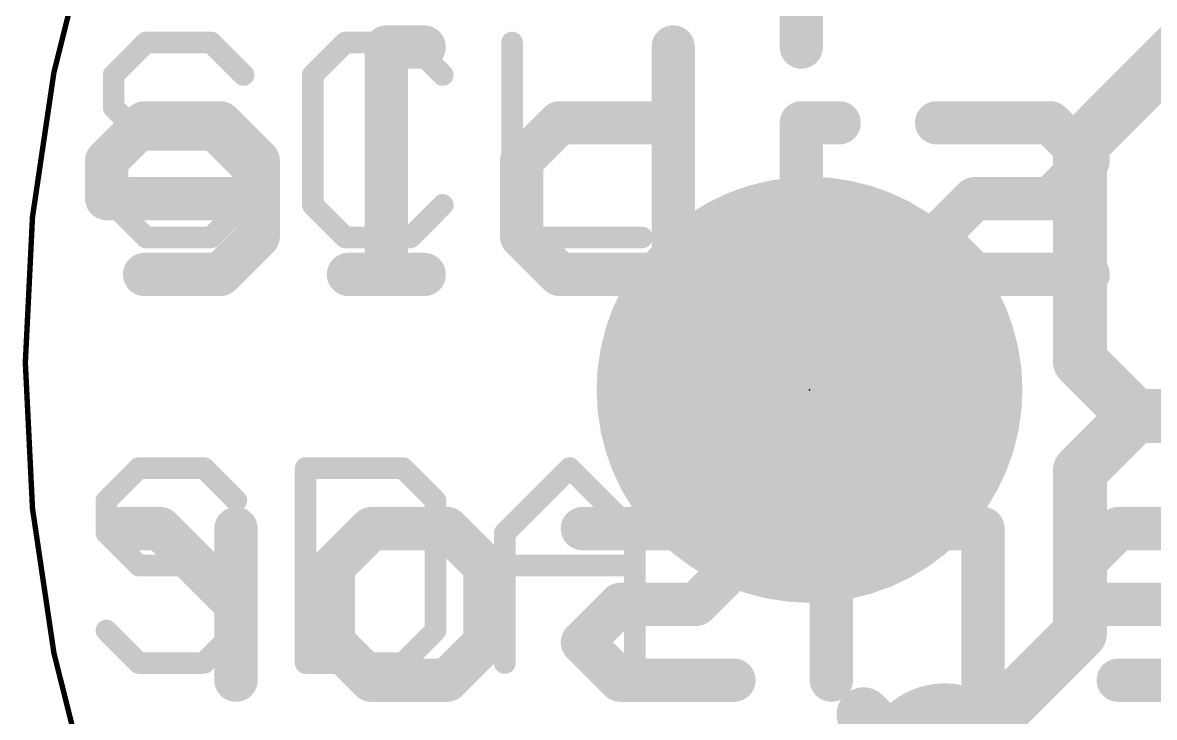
# Model space of a CAD drawing. Extents: x -7 to 7, y -7.1 to 7.
# Drawn here: x -7 to -1.68, y -1.66 to 1.6 of the extents above; entities that cross this region are included whole.
import ezdxf

# ---------------------------------------------------------------- set-up
doc = ezdxf.new("R2010")
doc.units = 0
for name, color, linetype in [('1', 12, 'CONTINUOUS'), ('16', 132, 'CONTINUOUS'), ('17', 110, 'CONTINUOUS'), ('18', 110, 'CONTINUOUS'), ('20', 53, 'CONTINUOUS'), ('21', 40, 'CONTINUOUS'), ('22', 6, 'CONTINUOUS'), ('23', 53, 'CONTINUOUS'), ('29', 253, 'CONTINUOUS')]:
    doc.layers.add(name, color=color, linetype=linetype)

# ---------------------------------------------------------------- blocks, each defined once
blk = doc.blocks.new('PIE')
at = {"const_width": 0.5}
blk.add_lwpolyline([(0, -0.25, 1), (0, 0.25, 1), (0, -0.25)], format="xyb", dxfattribs=at)
blk = doc.blocks.new('ROUNDP')
at = {"const_width": 0.5}
blk.add_lwpolyline([(0, -0.25, 1), (0, 0.25, 1), (0, -0.25)], format="xyb", dxfattribs=at)
blk = doc.blocks.new('ROUNDV')
at = {"const_width": 0.5}
blk.add_lwpolyline([(0, -0.25, 1), (0, 0.25, 1), (0, -0.25)], format="xyb", dxfattribs=at)

msp = doc.modelspace()

# ---------------------------------------------------------------- linework, layer by layer
at = {"layer": '1', "const_width": 0.254}
for points in [[(-1.27, 1.778), (-2.032, 1.016)], [(-2.032, 1.016), (-2.032, 0.008)], [(-2.032, 0.008), (-1.774, -0.25)], [(-1.774, -0.25), (-2.032, -0.508)], [(-0.95, -0.25), (-1.774, -0.25)], [(-2.032, -0.508), (-2.032, -1.27)], [(-2.032, -1.27), (-2.667, -1.905)]]:
    msp.add_lwpolyline(points, dxfattribs=at)
at = {"layer": '1', "const_width": 0.127}
for points in [[(-1.9685, 1.016, 1), (-2.0955, 1.016)], [(-2.0769, 1.0609, 1), (-1.9871, 0.9711)], [(-1.9871, 0.0529, 1), (-2.0769, -0.0369)], [(-2.0955, 0.008, 1), (-1.9685, 0.008)], [(-1.774, -0.1865, 1), (-1.774, -0.3135)], [(-1.7291, -0.2949, 1), (-1.8189, -0.2051)], [(-1.8189, -0.2949, 1), (-1.7291, -0.2051)], [(-1.9685, -0.508, 1), (-2.0955, -0.508)], [(-2.0769, -0.4631, 1), (-1.9871, -0.5529)], [(-1.9871, -1.3149, 1), (-2.0769, -1.2251)], [(-2.0955, -1.27, 1), (-1.9685, -1.27)]]:
    msp.add_lwpolyline(points, format="xyb", dxfattribs=at)
at = {"layer": '16', "const_width": 0.254}
msp.add_lwpolyline([(-2.794, -1.905), (-3.048, -1.651)], dxfattribs=at)
at = {"layer": '16', "const_width": 0.127}
msp.add_lwpolyline([(-3.0031, -1.6061, 1), (-3.0929, -1.6959)], format="xyb", dxfattribs=at)
at = {"layer": '20', "const_width": 0.0254}
msp.add_lwpolyline([(0, -6.985, 1), (0, 6.985, 1), (0, -6.985)], format="xyb", dxfattribs=at)
at = {"layer": '21', "const_width": 0.1016}
for points in [[(-6.4177, 1.5035), (-6.5702, 1.3509)], [(-6.1126, 1.5035), (-6.4177, 1.5035)], [(-5.9601, 1.3509), (-6.1126, 1.5035)], [(-5.4822, 1.5035), (-5.6347, 1.3509)], [(-5.1771, 1.5035), (-5.4822, 1.5035)], [(-5.0246, 1.3509), (-5.1771, 1.5035)], [(-4.6992, 1.5035), (-4.6992, 0.5883)], [(-6.5702, 1.3509), (-6.5702, 1.1984)], [(-5.6347, 1.3509), (-5.6347, 0.7408)], [(-6.5702, 1.1984), (-6.4177, 1.0459)], [(-6.4177, 1.0459), (-6.1126, 1.0459)], [(-6.1126, 1.0459), (-5.9601, 0.8933)], [(-5.9601, 0.8933), (-5.9601, 0.7408)], [(-6.4177, 0.5883), (-6.5702, 0.7408)], [(-5.9601, 0.7408), (-6.1126, 0.5883)], [(-5.6347, 0.7408), (-5.4822, 0.5883)], [(-5.1771, 0.5883), (-5.0246, 0.7408)], [(-6.1126, 0.5883), (-6.4177, 0.5883)], [(-5.4822, 0.5883), (-5.1771, 0.5883)], [(-4.6992, 0.5883), (-4.0891, 0.5883)], [(-6.4517, -0.4945), (-6.6042, -0.6471)], [(-6.1467, -0.4945), (-6.4517, -0.4945)], [(-5.9941, -0.6471), (-6.1467, -0.4945)], [(-5.6687, -0.4945), (-5.6687, -1.4097)], [(-5.2111, -0.4945), (-5.6687, -0.4945)], [(-5.0586, -0.6471), (-5.2111, -0.4945)], [(-4.7332, -0.7996), (-4.4281, -0.4945)], [(-4.4281, -0.4945), (-4.1231, -0.7996)], [(-6.6042, -0.6471), (-6.6042, -0.7996)], [(-5.0586, -1.2572), (-5.0586, -0.6471)], [(-6.6042, -0.7996), (-6.4517, -0.9521)], [(-4.7332, -1.4097), (-4.7332, -0.7996)], [(-4.1231, -0.7996), (-4.1231, -1.4097)], [(-6.4517, -0.9521), (-6.1467, -0.9521)], [(-6.1467, -0.9521), (-5.9941, -1.1046)], [(-4.7332, -0.9521), (-4.1231, -0.9521)], [(-5.9941, -1.1046), (-5.9941, -1.2572)], [(-6.4517, -1.4097), (-6.6042, -1.2572)], [(-5.9941, -1.2572), (-6.1467, -1.4097)], [(-5.2111, -1.4097), (-5.0586, -1.2572)], [(-6.1467, -1.4097), (-6.4517, -1.4097)], [(-5.6687, -1.4097), (-5.2111, -1.4097)]]:
    msp.add_lwpolyline(points, dxfattribs=at)
at = {"layer": '21', "const_width": 0.0508}
for points in [[(-6.4177, 1.5289, 1), (-6.4177, 1.4781)], [(-6.3997, 1.4855, 1), (-6.4356, 1.5214)], [(-6.0947, 1.5214, 1), (-6.1306, 1.4855)], [(-6.1126, 1.4781, 1), (-6.1126, 1.5289)], [(-5.4822, 1.5289, 1), (-5.4822, 1.4781)], [(-5.4642, 1.4855, 1), (-5.5001, 1.5214)], [(-5.1591, 1.5214, 1), (-5.1951, 1.4855)], [(-5.1771, 1.4781, 1), (-5.1771, 1.5289)], [(-4.6738, 1.5035, 1), (-4.7246, 1.5035)], [(-6.5448, 1.3509, 1), (-6.5956, 1.3509)], [(-6.5882, 1.3689, 1), (-6.5523, 1.333)], [(-5.9781, 1.333, 1), (-5.9421, 1.3689)], [(-5.6093, 1.3509, 1), (-5.6601, 1.3509)], [(-5.6527, 1.3689, 1), (-5.6167, 1.333)], [(-5.0425, 1.333, 1), (-5.0066, 1.3689)], [(-6.5523, 1.2163, 1), (-6.5882, 1.1804)], [(-6.5956, 1.1984, 1), (-6.5448, 1.1984)], [(-6.4177, 1.0713, 1), (-6.4177, 1.0205)], [(-6.4356, 1.0279, 1), (-6.3997, 1.0638)], [(-6.0947, 1.0638, 1), (-6.1306, 1.0279)], [(-6.1126, 1.0205, 1), (-6.1126, 1.0713)], [(-5.9347, 0.8933, 1), (-5.9855, 0.8933)], [(-5.9781, 0.8754, 1), (-5.9421, 0.9113)], [(-6.5523, 0.7588, 1), (-6.5882, 0.7228)], [(-5.9855, 0.7408, 1), (-5.9347, 0.7408)], [(-5.9421, 0.7228, 1), (-5.9781, 0.7588)], [(-5.6167, 0.7588, 1), (-5.6527, 0.7228)], [(-5.6601, 0.7408, 1), (-5.6093, 0.7408)], [(-5.0066, 0.7228, 1), (-5.0425, 0.7588)], [(-6.4177, 0.6137, 1), (-6.4177, 0.5629)], [(-6.1126, 0.5629, 1), (-6.1126, 0.6137)], [(-5.4822, 0.6137, 1), (-5.4822, 0.5629)], [(-5.1771, 0.5629, 1), (-5.1771, 0.6137)], [(-4.6992, 0.6137, 1), (-4.6992, 0.5629)], [(-4.0891, 0.5629, 1), (-4.0891, 0.6137)], [(-6.4356, 0.5703, 1), (-6.3997, 0.6062)], [(-6.1306, 0.6062, 1), (-6.0947, 0.5703)], [(-5.5001, 0.5703, 1), (-5.4642, 0.6062)], [(-5.1951, 0.6062, 1), (-5.1591, 0.5703)], [(-4.7246, 0.5883, 1), (-4.6738, 0.5883)], [(-6.4517, -0.4691, 1), (-6.4517, -0.5199)], [(-6.4338, -0.5125, 1), (-6.4697, -0.4766)], [(-6.1287, -0.4766, 1), (-6.1646, -0.5125)], [(-6.1467, -0.5199, 1), (-6.1467, -0.4691)], [(-5.6433, -0.4945, 1), (-5.6941, -0.4945)], [(-5.6687, -0.4691, 1), (-5.6687, -0.5199)], [(-5.1932, -0.4766, 1), (-5.2291, -0.5125)], [(-5.2111, -0.5199, 1), (-5.2111, -0.4691)], [(-4.4102, -0.4766, 1), (-4.4461, -0.5125)], [(-4.4102, -0.5125, 1), (-4.4461, -0.4766)], [(-6.5788, -0.6471, 1), (-6.6296, -0.6471)], [(-6.6222, -0.6291, 1), (-6.5863, -0.665)], [(-6.0121, -0.665, 1), (-5.9762, -0.6291)], [(-5.0332, -0.6471, 1), (-5.084, -0.6471)], [(-5.0766, -0.665, 1), (-5.0406, -0.6291)], [(-6.5863, -0.7816, 1), (-6.6222, -0.8175)], [(-6.6296, -0.7996, 1), (-6.5788, -0.7996)], [(-4.7078, -0.7996, 1), (-4.7586, -0.7996)], [(-4.7512, -0.7816, 1), (-4.7152, -0.8175)], [(-4.0977, -0.7996, 1), (-4.1485, -0.7996)], [(-4.141, -0.8175, 1), (-4.1051, -0.7816)], [(-6.4517, -0.9267, 1), (-6.4517, -0.9775)], [(-6.1287, -0.9341, 1), (-6.1646, -0.9701)], [(-6.1467, -0.9775, 1), (-6.1467, -0.9267)], [(-4.7332, -0.9267, 1), (-4.7332, -0.9775)], [(-4.1231, -0.9775, 1), (-4.1231, -0.9267)], [(-6.4697, -0.9701, 1), (-6.4338, -0.9341)], [(-5.9687, -1.1046, 1), (-6.0195, -1.1046)], [(-6.0121, -1.1226, 1), (-5.9762, -1.0867)], [(-6.5863, -1.2392, 1), (-6.6222, -1.2751)], [(-5.9762, -1.2751, 1), (-6.0121, -1.2392)], [(-5.0406, -1.2751, 1), (-5.0766, -1.2392)], [(-6.0195, -1.2572, 1), (-5.9687, -1.2572)], [(-5.084, -1.2572, 1), (-5.0332, -1.2572)], [(-6.4517, -1.3843, 1), (-6.4517, -1.4351)], [(-6.4697, -1.4277, 1), (-6.4338, -1.3917)], [(-6.1646, -1.3917, 1), (-6.1287, -1.4277)], [(-6.1467, -1.4351, 1), (-6.1467, -1.3843)], [(-5.6687, -1.3843, 1), (-5.6687, -1.4351)], [(-5.2291, -1.3917, 1), (-5.1932, -1.4277)], [(-5.2111, -1.4351, 1), (-5.2111, -1.3843)], [(-5.6941, -1.4097, 1), (-5.6433, -1.4097)], [(-4.7586, -1.4097, 1), (-4.7078, -1.4097)], [(-4.1485, -1.4097, 1), (-4.0977, -1.4097)]]:
    msp.add_lwpolyline(points, format="xyb", dxfattribs=at)
at = {"layer": '22', "const_width": 0.2032}
for points in [[(-3.3405, 1.6603), (-3.3405, 1.4823)], [(-5.1116, 1.4823), (-5.2895, 1.4823)], [(-5.2895, 1.4823), (-5.2895, 0.4146)], [(-3.9422, 1.4823), (-3.9422, 0.4146)], [(-6.425, 1.1264), (-6.603, 0.9485)], [(-6.0691, 1.1264), (-6.425, 1.1264)], [(-5.8912, 0.9485), (-6.0691, 1.1264)], [(-4.654, 0.9485), (-4.476, 1.1264)], [(-4.476, 1.1264), (-3.9422, 1.1264)], [(-3.1626, 1.1264), (-3.3405, 1.1264)], [(-3.3405, 1.1264), (-3.3405, 0.4146)], [(-2.1711, 1.1264), (-2.705, 1.1264)], [(-1.9932, 0.9485), (-2.1711, 1.1264)], [(-6.603, 0.9485), (-6.603, 0.7705)], [(-5.8912, 0.5926), (-5.8912, 0.9485)], [(-4.654, 0.5926), (-4.654, 0.9485)], [(-2.1711, 0.7705), (-1.9932, 0.9485)], [(-6.603, 0.7705), (-5.8912, 0.7705)], [(-2.705, 0.5926), (-2.527, 0.7705)], [(-2.527, 0.7705), (-2.1711, 0.7705)], [(-6.0691, 0.4146), (-5.8912, 0.5926)], [(-4.476, 0.4146), (-4.654, 0.5926)], [(-2.527, 0.4146), (-2.705, 0.5926)], [(-6.425, 0.4146), (-6.0691, 0.4146)], [(-5.1116, 0.4146), (-5.4675, 0.4146)], [(-3.9422, 0.4146), (-4.476, 0.4146)], [(-3.1626, 0.4146), (-3.5185, 0.4146)], [(-1.9932, 0.4146), (-2.527, 0.4146)], [(-6.3515, -0.7786), (-6.5294, -0.7786)], [(-5.9956, -1.1345), (-6.3515, -0.7786)], [(-5.9956, -1.4904), (-5.9956, -0.7786)], [(-5.538, -0.9565), (-5.36, -0.7786)], [(-5.36, -0.7786), (-5.0041, -0.7786)], [(-5.0041, -0.7786), (-4.8262, -0.9565)], [(-3.8347, -0.7786), (-4.3686, -0.7786)], [(-3.6568, -0.9565), (-3.8347, -0.7786)], [(-3.0213, -0.7786), (-3.1992, -0.9565)], [(-2.4874, -0.7786), (-3.0213, -0.7786)], [(-2.4874, -1.4904), (-2.4874, -0.7786)], [(-1.8519, -0.7786), (-2.0298, -0.9565)], [(-1.4959, -0.7786), (-1.8519, -0.7786)], [(-5.538, -1.3125), (-5.538, -0.9565)], [(-4.8262, -0.9565), (-4.8262, -1.3125)], [(-3.8347, -1.1345), (-3.6568, -0.9565)], [(-3.1992, -0.9565), (-3.1992, -1.4904)], [(-2.0298, -0.9565), (-2.0298, -1.1345)], [(-4.3686, -1.3125), (-4.1906, -1.1345)], [(-4.1906, -1.1345), (-3.8347, -1.1345)], [(-2.0298, -1.1345), (-1.318, -1.1345)], [(-5.36, -1.4904), (-5.538, -1.3125)], [(-4.8262, -1.3125), (-5.0041, -1.4904)], [(-4.1906, -1.4904), (-4.3686, -1.3125)], [(-5.0041, -1.4904), (-5.36, -1.4904)], [(-3.6568, -1.4904), (-4.1906, -1.4904)], [(-1.8519, -1.4904), (-1.4959, -1.4904)]]:
    msp.add_lwpolyline(points, dxfattribs=at)
at = {"layer": '22', "const_width": 0.1016}
for points in [[(-5.2895, 1.5331, 1), (-5.2895, 1.4315)], [(-5.2387, 1.4823, 1), (-5.3403, 1.4823)], [(-5.1116, 1.4315, 1), (-5.1116, 1.5331)], [(-3.8914, 1.4823, 1), (-3.993, 1.4823)], [(-3.3913, 1.4823, 1), (-3.2897, 1.4823)], [(-6.425, 1.1772, 1), (-6.425, 1.0756)], [(-6.3891, 1.0905, 1), (-6.4609, 1.1623)], [(-6.0332, 1.1623, 1), (-6.105, 1.0905)], [(-6.0691, 1.0756, 1), (-6.0691, 1.1772)], [(-4.476, 1.1772, 1), (-4.476, 1.0756)], [(-4.4401, 1.0905, 1), (-4.5119, 1.1623)], [(-3.9422, 1.0756, 1), (-3.9422, 1.1772)], [(-3.3405, 1.1772, 1), (-3.3405, 1.0756)], [(-3.2897, 1.1264, 1), (-3.3913, 1.1264)], [(-3.1626, 1.0756, 1), (-3.1626, 1.1772)], [(-2.705, 1.1772, 1), (-2.705, 1.0756)], [(-2.1352, 1.1623, 1), (-2.207, 1.0905)], [(-2.1711, 1.0756, 1), (-2.1711, 1.1772)], [(-6.5522, 0.9485, 1), (-6.6538, 0.9485)], [(-6.6389, 0.9844, 1), (-6.567, 0.9125)], [(-5.8404, 0.9485, 1), (-5.942, 0.9485)], [(-5.9271, 0.9125, 1), (-5.8552, 0.9844)], [(-4.6032, 0.9485, 1), (-4.7048, 0.9485)], [(-4.6899, 0.9844, 1), (-4.6181, 0.9125)], [(-1.9573, 0.9125, 1), (-2.0291, 0.9844)], [(-2.0291, 0.9125, 1), (-1.9573, 0.9844)], [(-6.603, 0.8213, 1), (-6.603, 0.7197)], [(-5.8912, 0.7197, 1), (-5.8912, 0.8213)], [(-2.527, 0.8213, 1), (-2.527, 0.7197)], [(-2.4911, 0.7346, 1), (-2.563, 0.8064)], [(-2.207, 0.8064, 1), (-2.1352, 0.7346)], [(-2.1711, 0.7197, 1), (-2.1711, 0.8213)], [(-6.6538, 0.7705, 1), (-6.5522, 0.7705)], [(-5.8552, 0.5566, 1), (-5.9271, 0.6285)], [(-4.6181, 0.6285, 1), (-4.6899, 0.5566)], [(-2.6691, 0.6285, 1), (-2.7409, 0.5566)], [(-5.942, 0.5926, 1), (-5.8404, 0.5926)], [(-4.7048, 0.5926, 1), (-4.6032, 0.5926)], [(-2.7409, 0.6285, 1), (-2.6691, 0.5566)], [(-6.425, 0.4654, 1), (-6.425, 0.3638)], [(-6.105, 0.4505, 1), (-6.0332, 0.3787)], [(-6.0691, 0.3638, 1), (-6.0691, 0.4654)], [(-5.4675, 0.4654, 1), (-5.4675, 0.3638)], [(-5.1116, 0.3638, 1), (-5.1116, 0.4654)], [(-4.476, 0.4654, 1), (-4.476, 0.3638)], [(-4.5119, 0.3787, 1), (-4.4401, 0.4505)], [(-3.9422, 0.3638, 1), (-3.9422, 0.4654)], [(-3.5185, 0.4654, 1), (-3.5185, 0.3638)], [(-3.1626, 0.3638, 1), (-3.1626, 0.4654)], [(-2.527, 0.4654, 1), (-2.527, 0.3638)], [(-2.563, 0.3787, 1), (-2.4911, 0.4505)], [(-1.9932, 0.3638, 1), (-1.9932, 0.4654)], [(-5.3403, 0.4146, 1), (-5.2387, 0.4146)], [(-3.993, 0.4146, 1), (-3.8914, 0.4146)], [(-3.3913, 0.4146, 1), (-3.2897, 0.4146)], [(-6.5294, -0.7278, 1), (-6.5294, -0.8294)], [(-6.3156, -0.7427, 1), (-6.3874, -0.8145)], [(-6.3515, -0.8294, 1), (-6.3515, -0.7278)], [(-5.9448, -0.7786, 1), (-6.0464, -0.7786)], [(-5.36, -0.7278, 1), (-5.36, -0.8294)], [(-5.3241, -0.8145, 1), (-5.396, -0.7427)], [(-4.9682, -0.7427, 1), (-5.0401, -0.8145)], [(-5.0041, -0.8294, 1), (-5.0041, -0.7278)], [(-4.3686, -0.7278, 1), (-4.3686, -0.8294)], [(-3.7988, -0.7427, 1), (-3.8707, -0.8145)], [(-3.8347, -0.8294, 1), (-3.8347, -0.7278)], [(-3.0213, -0.7278, 1), (-3.0213, -0.8294)], [(-2.9853, -0.8145, 1), (-3.0572, -0.7427)], [(-2.4366, -0.7786, 1), (-2.5382, -0.7786)], [(-2.4874, -0.8294, 1), (-2.4874, -0.7278)], [(-1.8519, -0.7278, 1), (-1.8519, -0.8294)], [(-1.8159, -0.8145, 1), (-1.8878, -0.7427)], [(-5.4872, -0.9565, 1), (-5.5888, -0.9565)], [(-5.5739, -0.9206, 1), (-5.5021, -0.9925)], [(-4.7754, -0.9565, 1), (-4.877, -0.9565)], [(-4.8621, -0.9925, 1), (-4.7903, -0.9206)], [(-3.6209, -0.9925, 1), (-3.6927, -0.9206)], [(-3.6927, -0.9925, 1), (-3.6209, -0.9206)], [(-3.1484, -0.9565, 1), (-3.25, -0.9565)], [(-3.2351, -0.9206, 1), (-3.1633, -0.9925)], [(-1.979, -0.9565, 1), (-2.0806, -0.9565)], [(-2.0657, -0.9206, 1), (-1.9939, -0.9925)], [(-6.0315, -1.1704, 1), (-5.9597, -1.0986)], [(-4.1906, -1.0837, 1), (-4.1906, -1.1853)], [(-4.1547, -1.1704, 1), (-4.2266, -1.0986)], [(-3.8707, -1.0986, 1), (-3.7988, -1.1704)], [(-3.8347, -1.1853, 1), (-3.8347, -1.0837)], [(-2.0298, -1.0837, 1), (-2.0298, -1.1853)], [(-2.0806, -1.1345, 1), (-1.979, -1.1345)], [(-5.5021, -1.2765, 1), (-5.5739, -1.3484)], [(-4.7903, -1.3484, 1), (-4.8621, -1.2765)], [(-4.3327, -1.2765, 1), (-4.4045, -1.3484)], [(-5.5888, -1.3125, 1), (-5.4872, -1.3125)], [(-4.877, -1.3125, 1), (-4.7754, -1.3125)], [(-4.4045, -1.2765, 1), (-4.3327, -1.3484)], [(-5.36, -1.4396, 1), (-5.36, -1.5412)], [(-5.396, -1.5263, 1), (-5.3241, -1.4545)], [(-5.0401, -1.4545, 1), (-4.9682, -1.5263)], [(-5.0041, -1.5412, 1), (-5.0041, -1.4396)], [(-4.1906, -1.4396, 1), (-4.1906, -1.5412)], [(-4.2266, -1.5263, 1), (-4.1547, -1.4545)], [(-3.6568, -1.5412, 1), (-3.6568, -1.4396)], [(-1.8519, -1.4396, 1), (-1.8519, -1.5412)], [(-6.0464, -1.4904, 1), (-5.9448, -1.4904)], [(-3.25, -1.4904, 1), (-3.1484, -1.4904)], [(-2.5382, -1.4904, 1), (-2.4366, -1.4904)]]:
    msp.add_lwpolyline(points, format="xyb", dxfattribs=at)
at = {"layer": '23'}
msp.add_point((-3.302, -0.127), dxfattribs=at)
at = {"layer": '29'}
for points, const_width in [([(-3.302, 0.623, 0.4142), (-4.052, -0.127)], 0.5), ([(-2.552, -0.127, 0.4142), (-3.302, 0.623)], 0.5), ([(-3.302, 0.748, 1), (-3.302, 0.498)], 0.25), ([(-3.302, 0.498, 1), (-3.302, 0.748)], 0.25), ([(-4.052, -0.127, 0.4142), (-3.302, -0.877)], 0.5), ([(-3.927, -0.127, 1), (-4.177, -0.127)], 0.25), ([(-3.302, -0.877, 0.4142), (-2.552, -0.127)], 0.5), ([(-2.427, -0.127, 1), (-2.677, -0.127)], 0.25), ([(-4.177, -0.127, 1), (-3.927, -0.127)], 0.25), ([(-2.677, -0.127, 1), (-2.427, -0.127)], 0.25), ([(-3.302, -0.752, 1), (-3.302, -1.002)], 0.25), ([(-3.302, -1.002, 1), (-3.302, -0.752)], 0.25)]:
    msp.add_lwpolyline(points, format="xyb", dxfattribs=dict(at, const_width=const_width))

# ---------------------------------------------------------------- block references
at = {"layer": '1'}
msp.add_blockref('PIE', (-3.302, -0.127), dxfattribs=at)
at = {"layer": '17', "xscale": 2.1844, "yscale": 2.1844}
for p, rotation in [((-4.953, 2.921), 60), ((-4.953, 2.921), 60), ((-4.953, -2.921), 120), ((-4.953, -2.921), 120)]:
    msp.add_blockref('ROUNDP', p, dxfattribs=dict(at, rotation=rotation))
at = {"layer": '18', "xscale": 0.8001, "yscale": 0.8001}
msp.add_blockref('ROUNDV', (-2.667, -1.905), dxfattribs=at)
msp.add_blockref('ROUNDV', (-2.667, -1.905), dxfattribs=at)
at = {"layer": '29', "xscale": 2.286, "yscale": 2.286}
for p, rotation in [((-4.953, 2.921), 60), ((-4.953, -2.921), 120)]:
    msp.add_blockref('ROUNDP', p, dxfattribs=dict(at, rotation=rotation))
at = {"layer": '29', "xscale": 1.1016, "yscale": 1.1016}
msp.add_blockref('PIE', (-3.302, -0.127), dxfattribs=at)

doc.saveas('drawing.dxf')
